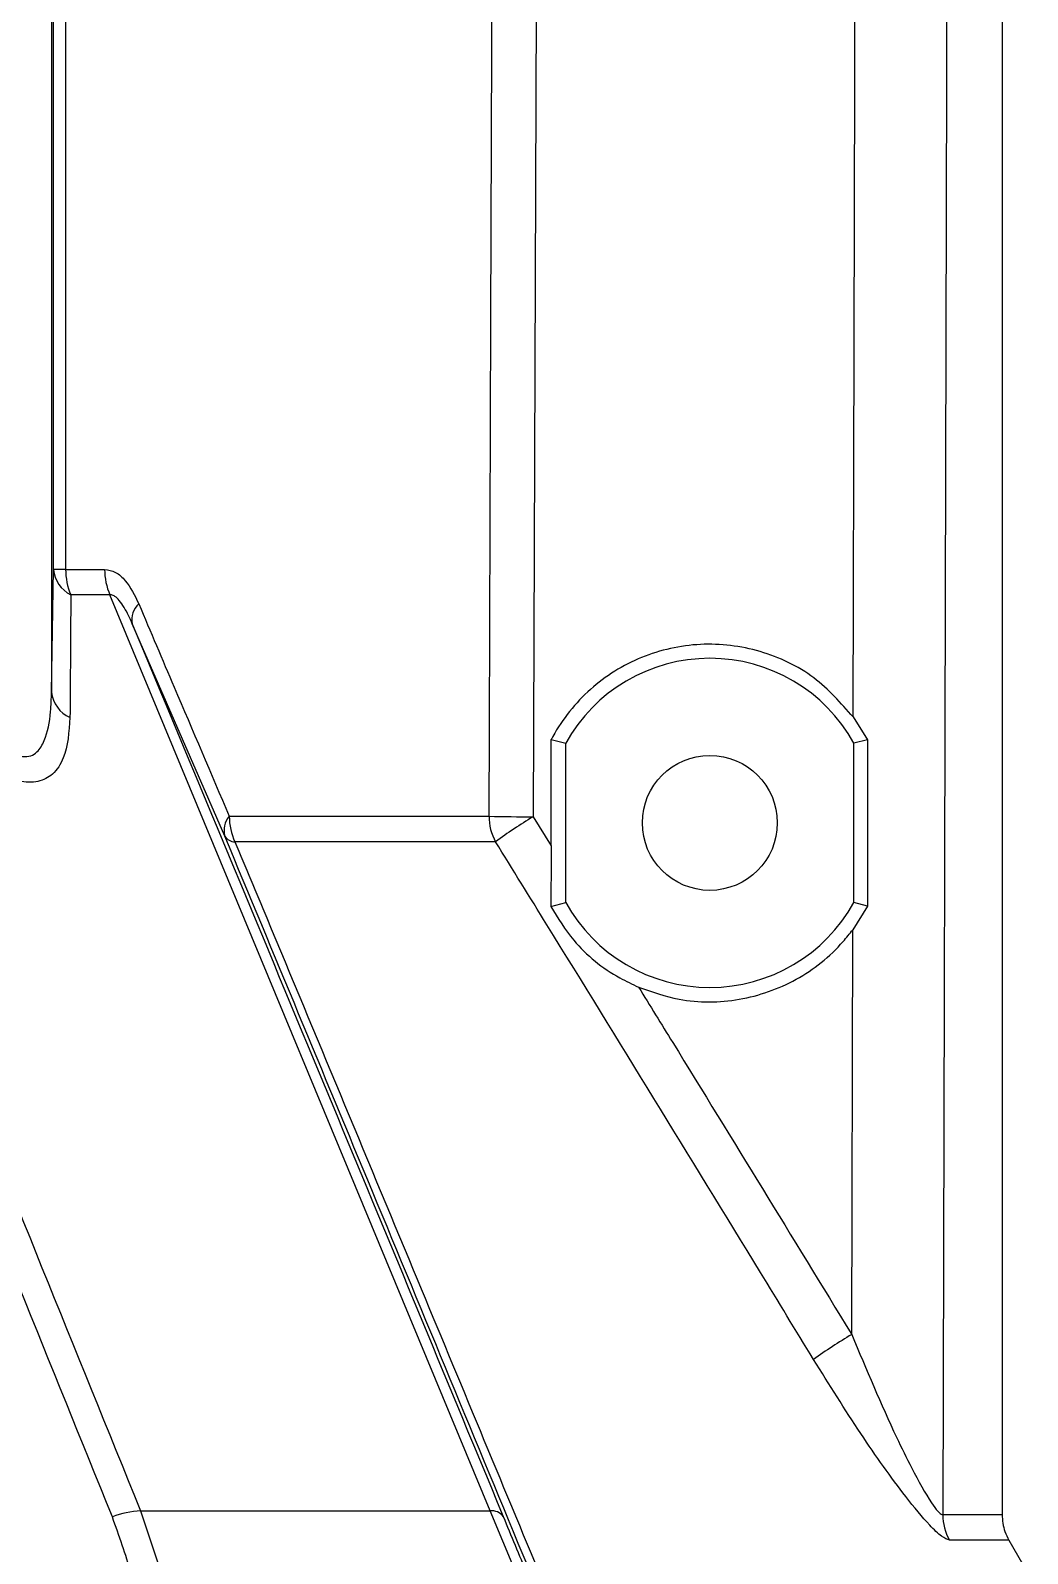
# Model space of a CAD drawing. Extents: x 17.1 to 113.1, y 3.8 to 84.5.
# Drawn here: x 56.287 to 57.498, y 14.955 to 16.806 of the extents above; entities that cross this region are included whole.
import ezdxf

# ---------------------------------------------------------------- set-up
doc = ezdxf.new("R2010")
doc.units = 0
doc.header["$MEASUREMENT"] = 0
doc.layers.add('OBJECT', color=7, linetype='CONTINUOUS')

msp = doc.modelspace()

# ---------------------------------------------------------------- linework, layer by layer
at = {"layer": 'OBJECT'}
for p, q in [((56.3147, 16.1509), (56.3147, 20.0683)), ((56.3295, 20.0698), (56.3295, 16.1509)), ((56.3124, 20.0606), (56.3124, 16.0018)), ((57.4672, 19.686), (57.4672, 15.0022)), ((56.3124, 16.0018), (56.3147, 16.1509)), ((56.3295, 16.1509), (56.3147, 16.1509)), ((56.3295, 16.1509), (56.3769, 16.1509)), ((56.3834, 16.1199), (56.3358, 16.1199)), ((56.8452, 15.0068), (56.3834, 16.1199)), ((56.5229, 15.8267), (56.4105, 16.0847)), ((57.2865, 15.9715), (57.3038, 15.9438)), ((56.9194, 15.8148), (56.9195, 15.9441)), ((56.9195, 15.9441), (56.9372, 15.9396)), ((56.9372, 15.7459), (56.9372, 15.9396)), ((57.3038, 15.9438), (57.2872, 15.9396)), ((57.2872, 15.7459), (57.2872, 15.9396)), ((57.3038, 15.9438), (57.3038, 15.7417)), ((56.5283, 15.8509), (56.8439, 15.8509)), ((56.8974, 15.8502), (56.9194, 15.8148)), ((56.8518, 15.8199), (56.5352, 15.8199)), ((56.9189, 15.7413), (56.9372, 15.7459)), ((57.3038, 15.7417), (57.2858, 15.713)), ((57.3038, 15.7417), (57.2872, 15.7459)), ((57.2846, 15.2211), (57.2858, 15.713)), ((56.4206, 15.0068), (56.4445, 14.9352)), ((56.4206, 15.0068), (56.8452, 15.0068)), ((56.8759, 14.933), (56.8452, 15.0068)), ((57.3953, 15.0022), (57.4672, 15.0022)), ((57.4755, 14.9712), (57.4035, 14.9712)), ((57.4755, 14.9712), (57.4982, 14.9318))]:
    msp.add_line(p, q, dxfattribs=at)
at = {"layer": 'OBJECT', "flags": 128}
for points in [[(56.8439, 15.8509), (56.8443, 15.9582), (56.8462, 16.4542), (56.8534, 18.4381), (56.8588, 19.9605)], [(56.9127, 19.9597), (56.908, 18.6688), (56.9032, 17.3778), (56.8974, 15.8502)], [(57.4072, 19.7437), (57.4066, 19.4937), (57.4042, 18.4938), (57.3953, 15.0022)], [(57.2865, 15.9715), (57.2876, 16.4252), (57.2907, 17.7162), (57.2942, 19.2278)]]:
    msp.add_lwpolyline(points, dxfattribs=at)
at = {"layer": 'OBJECT'}
msp.add_circle((57.1122, 15.8428), 0.082, dxfattribs=at)
for centre, radius, start, end in [((56.3531, 16.1544), 0.0386, 185.2276, 243.3905), ((56.407, 16.1505), 0.0775, 179.7374, 203.2996), ((56.4529, 16.1505), 0.076, 179.7494, 203.804), ((56.4354, 16.09), 0.0255, 131.9942, 191.9361), ((57.1122, 15.8428), 0.2, 28.955, 151.045), ((56.3505, 16.0058), 0.0383, 185.9467, 245.8264), ((56.5484, 15.8337), 0.0264, 139.5472, 195.4686), ((56.6, 15.8506), 0.0717, 179.7954, 205.399), ((56.9084, 15.8508), 0.0645, 179.9278, 208.6556), ((56.8994, 18.0287), 2.1785, 268.541, 269.9493), ((57.2398, 15.2848), 0.661, 121.198, 125.948), ((56.5356, 15.8351), 0.0153, 213.6661, 268.4246), ((57.1122, 15.8428), 0.2, 208.955, 331.045), ((57.605, 14.6802), 0.6287, 120.6374, 125.6866), ((56.4295, 14.8804), 0.1268, 94.005, 109.9291), ((56.8471, 14.9891), 0.0178, 37.2822, 95.8722), ((57.4584, 15.0021), 0.0631, 179.9655, 209.3895)]:
    msp.add_arc(centre, radius, start, end, dxfattribs=at)
for points, knots in [([(56.3769, 16.1509), (56.3814, 16.1501), (56.3905, 16.1486), (56.4056, 16.1348), (56.4134, 16.1191), (56.4184, 16.1089)], [0, 0, 0, 0, 0.263183, 0.525234, 1, 1, 1, 1]), ([(55.97, 16.1199), (55.9825, 16.0889), (56.0529, 15.9149), (56.2028, 15.5439), (56.3407, 15.2038), (56.4206, 15.0068)], [0, 0, 0, 0, 0.083458, 0.469005, 1, 1, 1, 1]), ([(56.3358, 16.1199), (56.3356, 16.089), (56.3353, 16.0396), (56.3349, 15.9896), (56.3348, 15.9708)], [0, 0, 0, 0, 0.624898, 1, 1, 1, 1]), ([(56.4105, 16.0847), (56.4074, 16.0916), (56.4028, 16.1018), (56.3952, 16.1128), (56.3899, 16.118), (56.3859, 16.1198), (56.384, 16.1199), (56.3834, 16.1199)], [0, 0, 0, 0, 0.437725, 0.652228, 0.821695, 0.945099, 1, 1, 1, 1]), ([(56.4184, 16.1089), (56.4327, 16.0751), (56.4698, 15.9879), (56.5061, 15.9029), (56.5283, 15.8509)], [0, 0, 0, 0, 0.387426, 1, 1, 1, 1]), ([(56.4105, 16.0847), (56.4838, 15.9086), (56.6344, 15.5471), (56.7843, 15.1854), (56.8612, 14.9999)], [0, 0, 0, 0, 0.486991, 1, 1, 1, 1]), ([(56.3863, 14.9995), (56.3112, 15.1849), (56.165, 15.5461), (56.0193, 15.9072), (55.9484, 16.0829)], [0, 0, 0, 0, 0.513344, 1, 1, 1, 1]), ([(57.2865, 15.9715), (57.2714, 15.9884), (57.2402, 16.0237), (57.1741, 16.0548), (57.1006, 16.0638), (57.0277, 16.0476), (56.9645, 16.0082), (56.9323, 15.9681), (56.9201, 15.9453), (56.9195, 15.9441)], [0, 0, 0, 0, 0.15394, 0.320562, 0.487663, 0.655243, 0.822937, 0.990326, 1, 1, 1, 1]), ([(56.2034, 16.0058), (56.2137, 15.988), (56.2277, 15.9638), (56.2504, 15.9385), (56.2645, 15.9274), (56.2774, 15.9227), (56.2873, 15.9236), (56.2968, 15.9299), (56.3067, 15.9469), (56.3115, 15.9728), (56.3121, 15.9938), (56.3124, 16.0018)], [0, 0, 0, 0, 0.252396, 0.341468, 0.431196, 0.49019, 0.549439, 0.605131, 0.701098, 0.885221, 1, 1, 1, 1]), ([(56.3348, 15.9708), (56.3336, 15.9534), (56.3316, 15.9265), (56.3156, 15.9016), (56.2968, 15.8914), (56.2737, 15.8922), (56.2451, 15.9037), (56.2075, 15.9301), (56.1822, 15.9581), (56.167, 15.9748)], [0, 0, 0, 0, 0.224316, 0.345841, 0.447966, 0.550598, 0.643264, 0.786621, 1, 1, 1, 1]), ([(56.8913, 14.9387), (56.8283, 15.0908), (56.7057, 15.387), (56.5827, 15.6828), (56.5229, 15.8267)], [0, 0, 0, 0, 0.513611, 1, 1, 1, 1]), ([(56.5352, 15.8199), (56.5481, 15.789), (56.6204, 15.6158), (56.7436, 15.3198), (56.8537, 15.0545), (56.9046, 14.9318)], [0, 0, 0, 0, 0.104199, 0.585852, 1, 1, 1, 1]), ([(57.2382, 15.1908), (57.2167, 15.2261), (57.1092, 15.4024), (56.9804, 15.6122), (56.8726, 15.7863), (56.8518, 15.8199)], [0, 0, 0, 0, 0.1678719, 0.8393635, 1, 1, 1, 1]), ([(56.9194, 15.8148), (56.9194, 15.7935), (56.9193, 15.768), (56.9189, 15.7451), (56.9189, 15.7413)], [0, 0, 0, 0, 0.8320483, 1, 1, 1, 1]), ([(56.9189, 15.7413), (56.9277, 15.7271), (56.9496, 15.6918), (56.9881, 15.661), (57.0179, 15.6469), (57.0256, 15.6432)], [0, 0, 0, 0, 0.3333014, 0.8291145, 1, 1, 1, 1]), ([(57.0256, 15.6432), (57.0418, 15.6375), (57.0812, 15.6238), (57.1488, 15.6246), (57.2189, 15.6491), (57.2631, 15.6841), (57.282, 15.7082), (57.2858, 15.713)], [0, 0, 0, 0, 0.1777193, 0.4301515, 0.6831385, 0.9360701, 1, 1, 1, 1]), ([(57.0256, 15.6432), (57.0394, 15.6208), (57.1261, 15.4803), (57.2122, 15.3394), (57.2846, 15.2211)], [0, 0, 0, 0, 0.159832, 1, 1, 1, 1]), ([(57.2846, 15.2211), (57.3024, 15.1787), (57.3259, 15.1227), (57.3592, 15.0548), (57.3768, 15.0226), (57.3889, 15.0061), (57.3934, 15.0024), (57.395, 15.0022), (57.3953, 15.0022)], [0, 0, 0, 0, 0.4903701, 0.6473231, 0.850237, 0.9216858, 0.982753, 1, 1, 1, 1]), ([(57.4035, 14.9712), (57.4005, 14.9722), (57.3945, 14.9742), (57.3761, 14.9922), (57.343, 15.0322), (57.2938, 15.1017), (57.2572, 15.1604), (57.2382, 15.1908)], [0, 0, 0, 0, 0.101178, 0.201859, 0.374018, 0.67519, 1, 1, 1, 1]), ([(56.4088, 14.9318), (56.4088, 14.9318), (56.4027, 14.9533), (56.3945, 14.9764), (56.3863, 14.9995)], [0, 0, 0, 0, 0.0000318, 1, 1, 1, 1]), ([(56.8612, 14.9999), (56.8707, 14.9767), (56.8802, 14.9535), (56.8902, 14.93), (56.8902, 14.93)], [0, 0, 0, 0, 0.999971, 1, 1, 1, 1]), ([(57.4672, 15.0022), (57.4678, 14.9952), (57.4687, 14.9843), (57.4737, 14.9746), (57.4755, 14.9712)], [0, 0, 0, 0, 0.643567, 1, 1, 1, 1])]:
    msp.add_open_spline(points, degree=3, knots=knots, dxfattribs=at)

doc.saveas('drawing.dxf')
